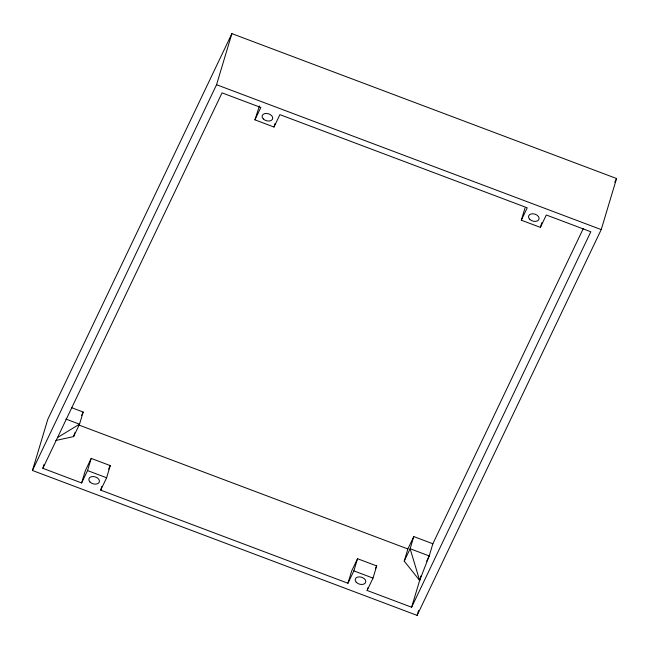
<?xml version="1.0" encoding="UTF-8"?>
<svg xmlns="http://www.w3.org/2000/svg" width="649" height="649" viewBox="0 0 649 649"><rect width="100%" height="100%" fill="white"/><g stroke="black" fill="none" stroke-linecap="round" stroke-linejoin="round"><path stroke-width="0.97" d="M32.45 470.484L47.775 419.4L231.888 33.618L616.55 178.516L601.225 229.6L417.112 615.382L32.45 470.484L216.563 84.711L231.888 33.618M524.976 208.029L521.325 220.198L540.398 227.377L546.312 214.997L590.817 231.766L411.62 607.229L367.115 590.468L373.021 578.105L376.688 565.928L357.526 558.708L353.867 570.877L347.953 583.248L100.709 490.141L106.614 477.761L110.265 465.601L91.193 458.413L87.542 470.574L81.636 482.953L42.858 468.318L44.002 464.497M55.83 440.476L73.613 436.582L74.732 432.842M71.358 407.596L83.169 412.042L79.519 424.203L73.613 436.582M81.636 482.953L85.287 470.793L91.193 458.413M100.709 490.141L101.836 486.393M521.325 220.198L527.231 207.818L279.906 114.654L274 127.034L254.927 119.846L259.422 105.917M274 127.034L275.119 123.294M347.953 583.248L351.62 571.088L357.526 558.708M367.115 590.468L367.959 587.661M432.859 543.765L429.208 555.925L419.652 580.466L404.23 561.117L407.872 548.957L413.786 536.577L432.859 543.765L583.232 228.675M413.786 536.577L410.136 548.738L404.23 561.117M411.62 607.229L421.055 575.793M417.112 615.382L418.556 610.563M540.398 227.377L541.801 222.704M42.858 468.318L222.047 92.864L260.833 107.466L254.927 119.846M81.482 415.579L83.169 412.042M108.578 469.138L110.265 465.601M375.422 568.581L376.688 565.928M426.677 561.231L429.208 555.925L410.136 548.738L419.652 580.466M614.806 182.174L616.55 178.516M57.623 437.475L79.519 424.203L65.898 419.076M216.563 84.711L601.225 229.6M79.154 425.136L407.872 548.957M87.542 470.574L106.614 477.761M353.867 570.877L373.021 578.105M263.291 118.945A5.452 3.634 16.7 0 0 272.393 119.367A5.452 3.634 16.7 0 0 266.561 113.445A5.452 3.634 16.7 0 0 263.291 118.945M529.689 219.289A5.452 3.634 16.7 0 0 538.792 219.719A5.452 3.634 16.7 0 0 532.967 213.789A5.452 3.634 16.7 0 0 529.689 219.289M356.22 582.218A5.452 3.634 16.7 0 0 365.379 582.932A5.452 3.634 16.7 0 0 359.871 576.888A5.452 3.634 16.7 0 0 356.22 582.218M89.984 482.004A5.452 3.634 16.7 0 0 99.102 482.475A5.452 3.634 16.7 0 0 93.318 476.528A5.452 3.634 16.7 0 0 89.984 482.004"/></g></svg>
